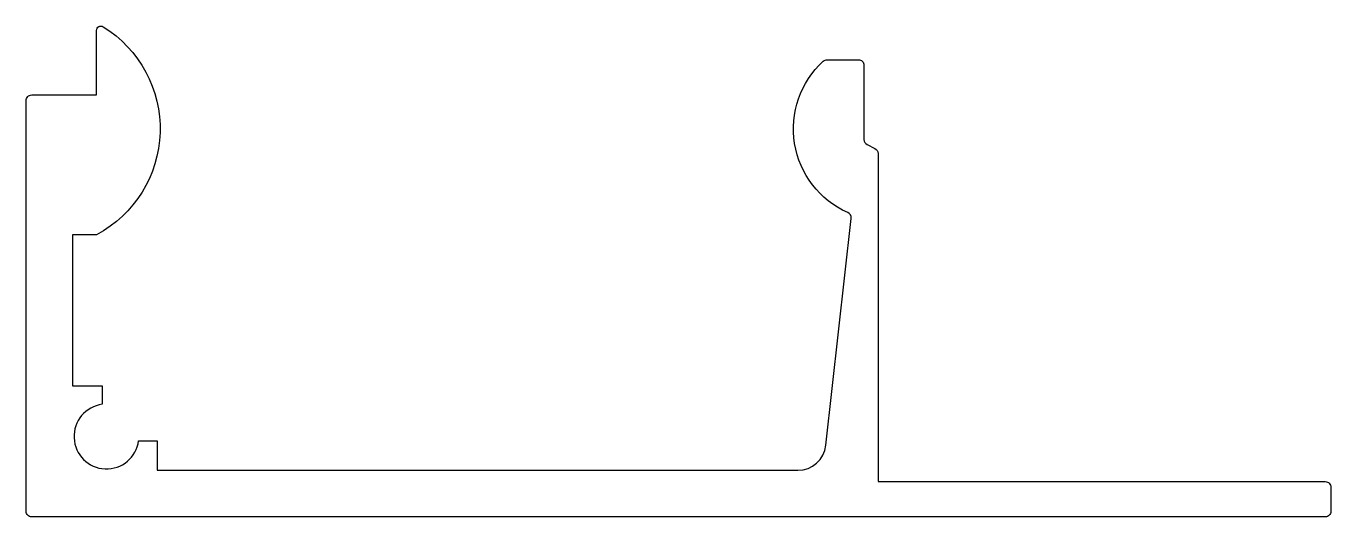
# Model space of a CAD drawing. Extents: x 103.8 to 196.3, y 206.2 to 241.
import ezdxf

# ---------------------------------------------------------------- set-up
doc = ezdxf.new("R2010")
doc.units = 0
doc.layers.get('0').update_dxf_attribs({"linetype": 'CONTINUOUS'})

msp = doc.modelspace()

# ---------------------------------------------------------------- linework, layer by layer
msp.add_lwpolyline([(111.774, 211.571), (113.094, 211.571), (113.094, 209.471), (158.504, 209.471, 0.382108), (160.492, 211.25), (162.281, 227.325, 0.326445), (162.046, 227.734, -0.540141), (160.306, 238.466, -0.187433), (160.576, 238.571), (162.794, 238.571, -0.414214), (163.194, 238.171), (163.194, 232.918, 0.284079), (163.415, 232.56), (163.973, 232.281, -0.284079), (164.194, 231.924), (164.194, 208.671), (195.894, 208.671, -0.414214), (196.294, 208.271), (196.294, 206.571, -0.414214), (195.894, 206.171), (104.194, 206.171, -0.414214), (103.794, 206.571), (103.794, 235.671, -0.414214), (104.194, 236.071), (108.794, 236.071), (108.794, 240.653, -0.586856), (109.251, 240.908, -0.579099), (108.794, 226.171), (107.094, 226.171), (107.094, 215.471), (109.194, 215.471), (109.194, 214.151, 2.028035)], format="xyb", close=True)

doc.saveas('drawing.dxf')
